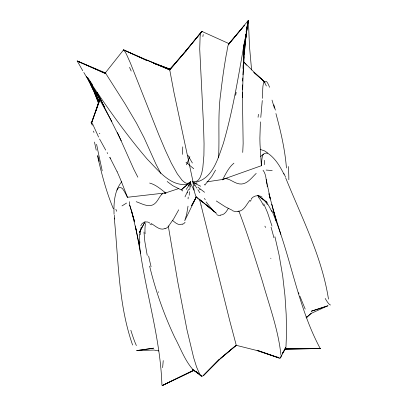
<?xml version="1.0" encoding="UTF-8"?>
<svg xmlns="http://www.w3.org/2000/svg" width="406" height="406" viewBox="0 0 406 406"><rect width="100%" height="100%" fill="white"/><g stroke="black" fill="none" stroke-linecap="round" stroke-linejoin="round"><path stroke-width="0.61" d="M242.423 97.658L244.001 44.584L244.945 38.93M261.591 164.049L261.677 161.958M261.576 164.354L261.535 165.313A19.919 2.629 78.6 0 1 261.52 165.521L261.505 165.668A2.477 0.325 78.7 0 1 261.494 165.755A6.608 0.868 78.7 0 0 261.484 165.821L261.312 164.704A18.407 2.385 78.7 0 1 261.271 164.232L260.038 144.622A260.079 80.398 67.5 0 1 259.886 138.111L260.408 121.881M243.001 68.497L243.158 64.721M243.397 59.058L244.001 44.584C238.215 77.805 232.714 111.203 223.28 143.628C218.113 158.01 212.988 178.28 195.87 182.238M262.418 98.338C263.149 92.872 261.936 86.793 264.062 81.697M196.347 197.006L191.541 205.761L196.347 196.803L184.75 220.727L186.618 214.535L188.024 206.152M242.575 81.104L242.788 77.967M242.996 74.836L245.752 34.094L244.204 51.719M262.281 100.531L260.779 117.43M189.196 195.256L189.526 191.637M189.709 189.729L189.906 187.739M218.545 157.767C219.702 136.279 217.626 114.649 220.737 93.243C222.209 80.063 224.112 66.934 226.416 53.876C227.39 50.948 227.137 45.629 229.091 43.762M243.783 58.748L243.97 56.87M244.219 54.368L246.97 26.842L248.401 20.3L249.497 46.548L251.593 69.984M242.727 152.448L243.143 143.501L242.387 92.583M190.003 186.907L190.637 182.451M244.625 46.35L244.777 45.091M245.006 43.203L246.97 26.842L246.102 31.993M244.595 47.614L244.757 46.355M244.991 44.467L247.767 22.442M245.397 40.361L248.249 20.478L228.324 44.716L242.453 27.841M245.021 43L245.204 41.752M245.473 39.874L248.249 20.478M190.653 182.365L190.541 181.741M129.514 201.675L129.707 205.177L131.92 212.084M99.648 99.201L91.37 123.668L100.155 98.993M99.703 99.084L96.075 110.234L100.155 99.003M91.451 122.617L96.278 109.6M215.571 170.094L211.8 176.58L205.131 184.623M121.754 181.685C114.325 190.784 113.624 203.086 114.066 214.332M184.989 196.895L188.546 189.338M140.775 225.751C141.938 222.112 146.348 220.905 149.515 222.706M116.979 190.135C117.872 186.329 122.318 186.912 123.541 190.236A66.899 8.257 76.5 0 1 125.606 193.763L127.225 196.981A19.894 2.167 74.9 0 0 127.322 197.164L127.398 197.306A2.477 0.269 74.8 0 0 127.443 197.377A6.603 0.71 74.8 0 1 127.469 197.417L127.499 197.453M280.48 357.661L285.804 347.678L285.971 346.77L286.555 332.788L286.179 314.32L284.982 295.913L282.688 275.857L279.018 254.679L274.913 236.698M178.716 209.826L173.661 218.875L169.439 224.843M222.579 179.66L222.752 179.325M207.014 181.837L222.681 179.462C225.883 173.702 228.7 167.379 233.932 163.171M144.983 221.777L139.258 232.608L144.881 222.072M123.434 50.1L123.825 49.933L146.942 60.524L123.525 49.933L105.362 72.852L124.957 103.647L136.548 123.226L144.155 137.898L156.122 164.496L160.832 173.458M228.248 208.445C226.594 211.379 224.285 215.195 220.448 215.053M285.078 349.064L285.804 347.678L282.51 353.25L285.362 348.825L320.227 348.561L284.748 349.074L320.227 348.561M284.002 174.286C280.445 167.11 276.237 159.934 269.934 154.818C267.488 152.037 262.58 152.463 262.347 156.782A67.888 9.881 77 0 0 261.687 161.989M186.207 189.414L190.521 183.152L194.022 190.221L195.088 193.966A121.988 1.609 76.7 0 0 195.839 196.372A109.341 1.446 76.7 0 0 196.144 197.149L203.751 202.883L216.337 213.292L199.148 199.113M203.431 375.596L219.539 359.077L203.431 375.596L202.071 376.286A133.209 11.916 82.6 0 1 199.64 374.398M249.857 200.295C246.442 204.37 244.067 211.054 237.926 211.394M228.882 43.579L201.777 31.348L185.603 51.364L202.051 31.313L202.335 31.389M306.215 317.725L307.423 316.264M202.051 31.313L169.749 69.944L173.996 92.593L192.906 181.117M243.661 26.395L244.468 25.431M247.295 22.056L248.508 20.61L247.29 22.036M228.634 43.884L244.453 25.36M181.487 56.261L169.749 69.944L146.602 60.017L169.794 69.121L186.349 50.598L182.299 55.317M201.518 31.511L200.615 33.424L200.117 36.342L199.727 49.151L203.584 126.581L204.056 143.749L203.908 155.462L202.807 167.851L201.772 172.986L200.331 177.102L198.473 179.965L197.027 181.071L195.073 181.563L192.241 181.304L195.184 185.684M161.664 194.393C159.005 197.311 157.726 201.34 154.549 203.837C148.977 208.187 141.846 203.579 136.193 201.696M306.439 317.954L311.163 313.062M256.211 173.408C251.487 177.853 246.62 185.182 239.205 183.888C234.912 183.192 231.521 180.188 227.456 178.884M203.848 374.997L220.159 359L236.185 345.303L256.658 350.454L279.424 358.133L280.196 358.006M251.238 198.752C253.877 195.631 258.774 194.489 262.129 197.174M181.731 190.14L181.218 189.896L190.505 181.781L181.218 189.896L172.9 185.75L167.165 181.512M236.185 345.303L220.666 358.224L236.272 345.303L229.811 321.009L201.036 205.131M260.616 156.483L263.504 154.118M306.083 317.477L311.97 313.056L327.764 305.794L311.204 311.25L328.053 305.804M222.681 179.833L222.473 179.863A2.903 0.655 84.5 0 0 222.518 179.777A6.146 1.38 84.6 0 1 222.559 179.696M189.693 182.522L188.247 183.258L186.445 183.273L184.806 182.543L182.121 180.279L177.31 173.864L171.347 163.151L165.425 150.433L158.771 134.696L130.443 63.158L126.281 53.851L123.825 49.933M222.884 179.691L223.447 179.345M122.003 205.913L126.56 203.056M182.258 224.041C178.721 225.959 175.108 222.6 172.57 220.417M193.997 182.837L194.865 182.507M162.09 385.664L193.606 370.302L194.246 370.318M194.433 370.211L162.283 385.512L193.606 370.302C185.024 361.101 180.7 348.46 174.768 337.467C163.983 314.635 155.559 290.696 149.636 266.148M165.039 228.553C159.817 230.857 155.396 225.807 151.174 223.533M222.681 179.462L261.418 165.699M178.741 188.546L165.673 192.901L127.469 197.28L127.134 196.337A18.382 1.964 74.7 0 0 126.971 195.91L121.683 182.375M188.247 185.385L189.435 184.989M188.704 183.938C171.17 187.892 158.208 170.16 147.348 159.279C125.043 133.234 105.408 105.017 86.427 76.501M189.013 183.872L189.754 183.751M195.108 183.639L196.991 183.355M136.533 350.682L153.635 348.17L136.852 350.53L154.026 350.063L158.842 350.962M285.362 348.825L320.288 348.652M165.019 193.119L166.029 193.185A2.903 0.584 69 0 1 165.942 193.114A6.141 1.228 68.9 0 0 165.871 193.058C160.806 189.242 155.899 184.684 149.641 183.055M266.128 170.068L272.218 170.505M260.155 149.398L264.626 150.905L267.782 153.016M279.424 358.133L257.069 350.292L278.389 357.554L277.775 357.021M153.833 63.346L169.794 69.121M153.874 63.361L169.926 69.177A465.941 4.456 76.9 0 0 169.733 69.37L169.749 69.944L123.525 49.933M231.948 210.13L225.198 206.735L216.307 200.97M91.594 122.495L92.872 124.51L98.602 137.061M77.186 61.042L105.895 73.73L77.176 60.915L82.722 70.72M200.691 186.232L193.002 182.563L194.088 190.241M193.099 370.013L198.052 373.012L192.525 369.506L201.564 376.123L195.712 371.241L201.036 375.743M257.703 195.499L267.204 202.482L258.18 195.662M197.869 187.141L204.583 192.277M206.157 204.893L213.998 211.287L210.212 207.156L206.136 201.883M197.27 197.565L198.199 198.321M199.123 199.082L203.751 202.883M264.798 81.982L253.836 72.314L265.017 82.225L254.643 72.71L243.747 61.915M263.032 170.2C266.174 174.179 265.986 179.711 266.955 184.476M244.062 62.194L245.488 63.996M77.774 61.438L77.536 61.154L105.362 72.852L105.636 73.288M195.656 186.384L196.773 188.064M199.848 192.748L197.834 189.678M83.829 72.476L99.637 98.912M245.884 64.61L246.285 65.29M137.857 177.194L133.828 169.302L117.441 132.539M96.542 93.213L89.508 81.19L111.858 121.638M105.697 150.098L99.571 138.989M107.103 152.56L107.691 153.595M199.574 373.83L196.58 366.994L193.692 357.828L187.019 330.022L177.696 281.581L168.226 225.609M109.859 157.437L117.131 171.794M319.969 348.038C296.847 304.881 290.985 255.176 271.792 210.47M102.505 102.997L97.009 92.319L121.262 140.862M103.083 104.124L104.525 106.935M88.559 80.226L99.267 101.749M87.3 77.739L99.297 101.794M263.748 203.827L267.539 212.607L271.995 226.081M90.492 84.215L93.568 90.888M285.601 177.696C301.653 217.494 321.765 256.242 328.484 299.105M93.781 91.365L96.801 98.333M113.375 208.755C106.189 191.703 101.617 173.697 97.465 155.706M97.019 98.861L97.679 100.439M97.897 100.967L98.556 102.591M238.845 210.998C247.701 234.171 254.998 257.901 262.474 281.546C269.325 305.713 278.267 329.692 280.916 354.798M94.634 93.289L98.501 103.327M132.6 345.024C118.308 304.19 118.552 260.591 114.269 218.063M269.026 193.895L273.294 210.003L280.83 234.374M272.01 100.104L274.39 108.103M129.707 205.177L134.67 221.945L131.59 211.201L136.284 230.618L140.522 253.339C147.155 297.304 160.507 340.34 161.923 385.02M275.923 113.553C280.749 131.387 285.002 149.499 286.428 167.967M273.294 210.003L276.354 221.387L271.771 204.208M268.96 193.784L270.33 199.057L266.209 179.477M96.232 150.2L94.491 142.064M140.522 253.339L139.74 247.208L135.325 225.995L136.284 230.618M147.241 255.42L144.83 241.484L143.988 232.024M267.112 185.588L267.275 186.735M139.74 247.208L139.253 241.661M242.321 84.864L242.362 89.371M199.564 199.513A93.761 1.04 76.8 0 1 201.031 205.116M190.084 187.273A25.933 3.116 -78.3 0 1 190.181 186.455M188.079 198.869A68.335 4.314 -81.3 0 1 188.206 197.057M182.766 146.85A126.875 7.394 -88.9 0 1 182.441 154.371M185.09 222.209A78.165 15.433 79.3 0 1 182.294 224.234M194.748 185.268A25.928 2.461 51.9 0 1 195.215 185.948M204.416 198.356A68.32 2.598 54.8 0 1 205.253 199.722M192.373 162.994A126.88 10.597 62.2 0 1 187.846 155.229M220.504 215.251A78.185 17.468 74.1 0 1 216.652 214.622M281.155 355.463A133.275 9.561 71 0 1 280.206 358.031M182.401 191.023A23.066 5.892 59.3 0 1 182.461 190.018M129.534 67.36A401.072 8.069 69.3 0 1 131.189 71.045M187.689 192.48A12.185 1.639 -67.9 0 1 187.288 192.987M189.881 156.457A132.407 10.693 -69 0 1 186.395 164.816M169.368 225.497A63.671 15.134 -77.9 0 1 164.988 228.817M149.707 223.752A564.726 68.269 78.7 0 1 151.413 224.838M140.177 234.815A231.735 29.506 69.6 0 1 141.288 227.045M139.857 243.011A211.353 27.339 69 0 1 139.694 233.623M163.227 360.594A138.725 2.872 -87 0 1 162.628 367.643M158.624 291.731A159.005 4.293 -88.8 0 1 158.604 292.406M145.099 233.79A108.904 23.649 64.6 0 1 145.531 223.513M151.083 266.752A811.513 338.086 33.1 0 1 148.647 256.024M92.604 84.935A243.61 4.268 54.3 0 1 87.782 77.658M136.386 345.557A91.594 8.12 79 0 1 130.839 330.225M114.548 219.027A93.761 9.668 78.4 0 1 114.325 215.256M161.7 194.474A103.271 20.396 67.9 0 1 162.923 193.535M164.212 193.119A103.271 20.396 67.9 0 1 164.998 193.068M117.141 171.748A273.177 78.794 86 0 1 121.688 182.34M99.343 133.67A154.813 12.764 67.5 0 1 99.861 133.305M110.325 158.33A160.065 1.396 61 0 1 109.833 157.416M93.964 132.473A295.365 22.751 50.2 0 1 93.487 131.097M90.949 122.673A240.19 4.715 75.9 0 1 92.279 125.261M102.2 170.672A240.322 5.349 75.9 0 1 96.592 144.267M99.186 161.451A202.66 6.009 74.5 0 1 97.866 155.701M116.745 211.287A146.439 74.552 39.8 0 1 115.832 209.278M204.401 184.354A23.071 6.471 -85.6 0 1 205.04 185.146M202.878 36.596A400.991 16.022 84.4 0 1 203.213 34.571M200.188 189.561A12.185 1.918 41.3 0 1 199.417 189.16M193.743 168.739A132.392 13.464 42.3 0 1 185.999 162.238M238.078 211.607A63.691 16.61 51.2 0 1 232.273 210.643M250.152 201.34A565.507 80.464 75.3 0 1 251.466 199.579M262.22 198.306A231.867 34.845 84.2 0 1 267.321 204.472M267.25 203.411A211.48 32.201 84.8 0 1 271.822 211.714M270.939 258.505A138.842 0.502 60.5 0 1 270.746 258.17M265.595 227.482A159.157 1.548 62.3 0 1 264.89 226.142M305.19 309.088A145.678 5.801 69.8 0 1 299.938 296.243M298.978 293.868A145.678 5.801 69.8 0 1 298.506 292.685M258.084 196.859A108.97 25.999 89.1 0 1 263.54 205.7M271.041 227.172A803.271 346.176 -58.7 0 1 273.923 237.809M236.16 92.279A243.585 0.391 -80.7 0 1 235.668 95.329M193.977 182.974A19.432 4.304 32.2 0 1 194.119 182.923M283.865 173.519A93.898 11.916 75.4 0 1 285.464 176.884M330.535 304.982A91.771 7.623 70.6 0 1 325.201 298.456M223.442 179.295A103.307 22.919 85.7 0 1 223.61 179.213M224.264 178.96A103.307 22.919 85.7 0 1 224.762 178.828M225.431 178.731A103.307 22.919 85.7 0 1 227.461 178.97M288.27 166.526A146.343 79.606 -64.1 0 1 288.844 179.762M273.862 104.875A202.944 10.236 79.3 0 1 275.375 110.112M265.468 81.9A240.636 10.312 78.6 0 1 269.569 87.29M264.164 82.169A240.575 9.592 77.4 0 1 266.326 85.976M258.429 114.284A295.126 15.012 -77.4 0 1 258.069 117.273M264.265 164.674A154.955 8.338 89.5 0 1 264.392 160.299"/></g></svg>
